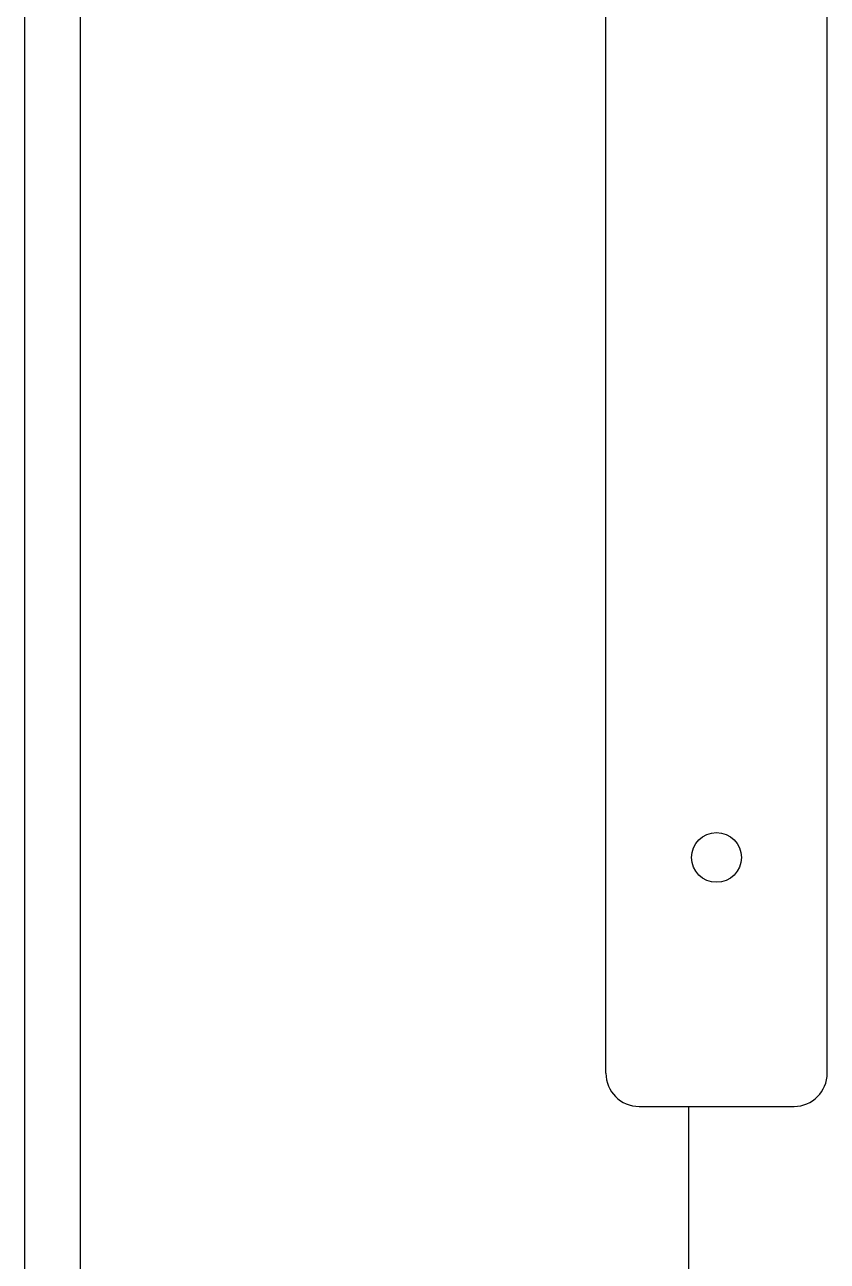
# Model space of a CAD drawing. Header units: millimetres. Extents: x 3916 to 10869, y 6515 to 11511.
# Drawn here: x 6076.3 to 6148.8, y 9381.8 to 9493.5 of the extents above; entities that cross this region are included whole.
import ezdxf

# ---------------------------------------------------------------- set-up
doc = ezdxf.new("R2010")
doc.units = ezdxf.units.MM
doc.header["$LTSCALE"] = 50

msp = doc.modelspace()

# ---------------------------------------------------------------- linework, layer by layer
at = {"color": 7, "linetype": 'Continuous', "lineweight": 25}
for p, q in [((6148.809, 9398.787), (6148.809, 9692.787)), ((6081.309, 9510.011), (6081.309, 8977.787)), ((6076.309, 8977.787), (6076.309, 9501.354)), ((6128.809, 9398.787), (6128.809, 9495.787)), ((6131.809, 9395.787), (6145.809, 9395.787)), ((6136.309, 9308.787), (6136.309, 9395.787))]:
    msp.add_line(p, q, dxfattribs=at)
msp.add_circle((6138.809, 9418.287), 2.25, dxfattribs=at)
for centre, start, end in [((6131.809, 9398.787), 180, 270), ((6145.809, 9398.787), 270, 0)]:
    msp.add_arc(centre, 3, start, end, dxfattribs=at)

doc.saveas('drawing.dxf')
